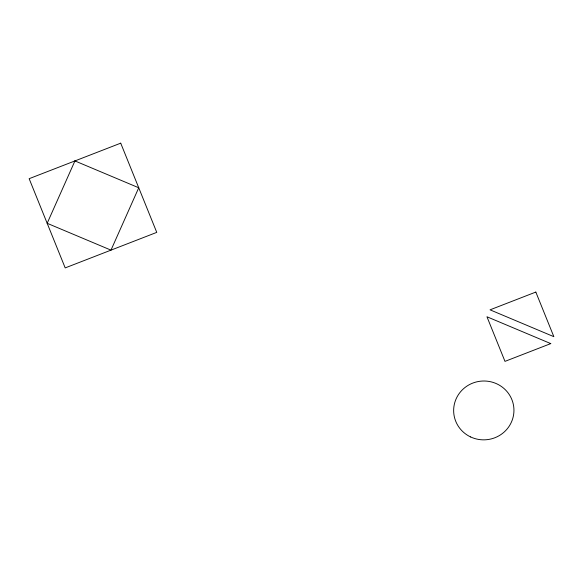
<?xml version="1.0" encoding="UTF-8"?>
<svg xmlns="http://www.w3.org/2000/svg" width="583" height="583" viewBox="0 0 583 583"><rect width="100%" height="100%" fill="white"/><g stroke="black" fill="none" stroke-linecap="round" stroke-linejoin="round"><path stroke-width="0.87" d="M74.93 160.923L47.172 223.296L110.981 250.136L138.739 187.77L74.93 160.923M120.717 143.163L29.15 178.689L65.194 267.903L156.761 232.377L120.717 143.163M535.828 292.068L490.048 309.835L553.85 336.675L535.828 292.068M550.767 343.606L504.98 361.373L486.958 316.766L550.767 343.606M470.619 436.944A30.156 29.42 -4.6 0 0 513.871 408.217A30.156 29.42 -4.6 0 0 466.896 386.128A30.156 29.42 -4.6 0 0 470.619 436.944"/></g></svg>
